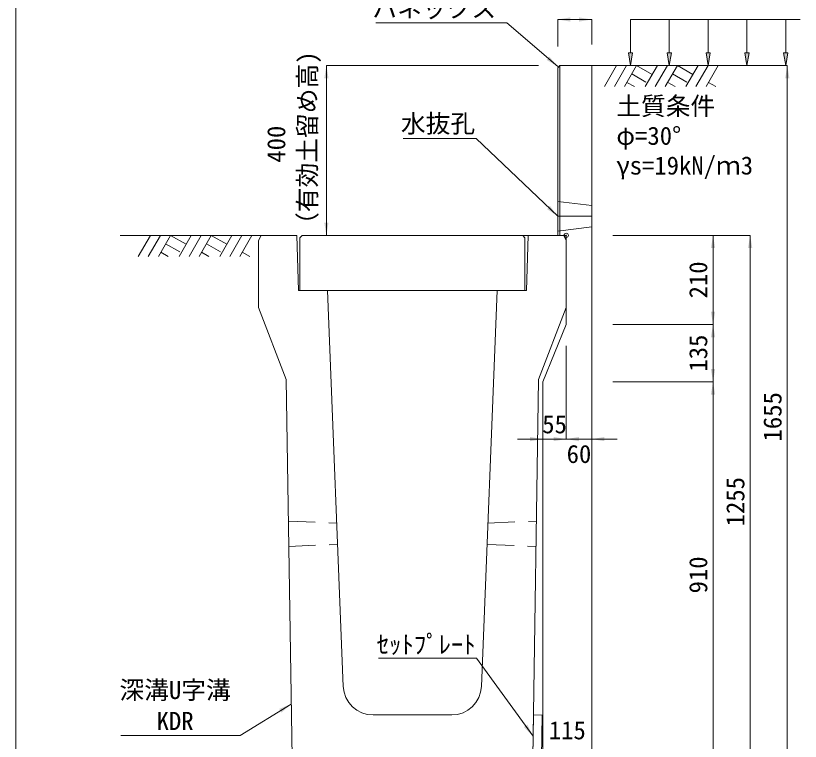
# Model space of a CAD drawing. Units: millimetres at full size. Extents: x 172874 to 217143, y 854931 to 903297.
# Drawn here: x 200343 to 202191, y 856736 to 858446 of the extents above; entities that cross this region are included whole.
import ezdxf
from ezdxf.enums import TextEntityAlignment as Align

# ---------------------------------------------------------------- set-up
doc = ezdxf.new("R2010")
doc.units = ezdxf.units.MM
doc.header["$LTSCALE"] = 20
doc.header["$PDMODE"] = 32
doc.header["$PDSIZE"] = 10
doc.linetypes.add('DASHED', pattern=[7.5, 6, -1.5])
doc.linetypes.add('USER2', pattern=[4.7625, 3.175, -1.5875])
for name, color, linetype, lineweight in [('0_2', 7, 'Continuous', 20), ('セットプレート', 3, 'Continuous', 13), ('パネックスKDR', 2, 'Continuous', 13), ('図枠', 5, 'Continuous', 13), ('寸法線', 7, 'Continuous', 13), ('引出線', 4, 'Continuous', 13), ('本体', 2, 'Continuous', 13), ('補助線', 8, 'Continuous', 13), ('ﾊｯﾁﾝｸﾞ', 7, 'Continuous', 5)]:
    doc.layers.add(name, color=color, linetype=linetype, lineweight=lineweight)
doc.styles.add('ＭＳ ゴシック', font='')
doc.styles.get('ＭＳ ゴシック').set_extended_font_data('MS Gothic')

# ---------------------------------------------------------------- blocks, each defined once
blk = doc.blocks.new('filled_arrow')
at = {"color": 0, "linetype": 'Continuous', "lineweight": -2}
blk.add_solid([(7.5, 1.25), (0, 0), (7.5, -1.25)], dxfattribs=at)

msp = doc.modelspace()

# ---------------------------------------------------------------- hatches: boundary and pattern name
at = {"layer": '寸法線'}
for points in [[(201796.31, 858358.52), (201791.31, 858328.52), (201786.31, 858358.52)], [(201887.73, 858358.52), (201882.73, 858328.52), (201877.73, 858358.52)], [(201979.14, 858358.52), (201974.14, 858328.52), (201969.14, 858358.52)], [(202070.55, 858358.52), (202065.55, 858328.52), (202060.55, 858358.52)], [(202161.93, 858358.52), (202156.93, 858328.52), (202151.93, 858358.52)]]:
    msp.add_hatch(color=256, dxfattribs=at).paths.add_polyline_path(points)

# ---------------------------------------------------------------- linework, layer by layer
at = {"layer": '0_2'}
for p, q in [((201699.9, 858328.52), (202099.9, 858328.52)), ((200920.9, 857928.52), (200588.76, 857928.52))]:
    msp.add_line(p, q, dxfattribs=at)
at = {"layer": 'セットプレート'}
msp.add_lwpolyline([(201560.82, 856698.52), (201581.82, 856698.19), (201583.4, 856798.17), (201562.4, 856798.51)], close=True, dxfattribs=at)
at = {"layer": 'パネックスKDR'}
for p, q in [((201619.9, 858323.52), (201624.9, 858328.52)), ((201624.9, 858328.52), (201699.9, 858328.52)), ((201699.9, 858328.52), (201699.9, 856673.52)), ((201619.9, 858323.52), (201619.9, 857928.52)), ((201619.9, 857928.52), (201639.9, 857928.52)), ((201639.9, 857928.52), (201639.9, 857718.52)), ((201639.9, 857718.52), (201584.9, 857583.52)), ((201584.9, 857583.52), (201584.9, 856678.52))]:
    msp.add_line(p, q, dxfattribs=at)
at = {"layer": 'パネックスKDR', "lineweight": 5}
msp.add_line((201624.9, 858328.52), (201624.9, 857928.52), dxfattribs=at)
at = {"layer": 'パネックスKDR', "linetype": 'DASHED', "lineweight": 9}
for p, q in [((201619.9, 858008.52), (201699.9, 857998.52)), ((201619.9, 857938.52), (201699.9, 857948.52))]:
    msp.add_line(p, q, dxfattribs=at)
at = {"layer": '図枠'}
msp.add_line((200342.9, 874031.02), (200342.9, 855531.02), dxfattribs=at)
at = {"layer": '寸法線'}
for p, q in [((201619.9, 858437.07), (201699.9, 858437.07)), ((201619.9, 858373.52), (201619.9, 858437.07)), ((201699.9, 858378.52), (201699.9, 858437.07)), ((201074.9, 857928.52), (201074.9, 858328.52)), ((201574.9, 858328.52), (201074.9, 858328.52)), ((201749.9, 858328.52), (202160.74, 858328.52)), ((202160.74, 856673.52), (202160.74, 858328.52)), ((201569.9, 857928.52), (201074.9, 857928.52)), ((201749.9, 857928.52), (202073.24, 857928.52)), ((201749.9, 857928.52), (201985.74, 857928.52)), ((201985.74, 857928.52), (201985.74, 857718.52)), ((202073.24, 857928.52), (202073.24, 856673.52)), ((201749.9, 857718.52), (201985.74, 857718.52)), ((201749.9, 857718.52), (201985.74, 857718.52)), ((201985.74, 857718.52), (201985.74, 857583.52)), ((201639.9, 857668.52), (201639.9, 857448.52)), ((201639.9, 857668.52), (201639.9, 857448.52)), ((201699.9, 857668.52), (201699.9, 857448.52)), ((201749.9, 857583.52), (201985.74, 857583.52)), ((201749.9, 857583.52), (201985.74, 857583.52)), ((201985.74, 857583.52), (201985.74, 856673.52)), ((201584.9, 857533.52), (201584.9, 857448.52)), ((201699.9, 857448.52), (201524.9, 857448.52)), ((201579.9, 857448.52), (201759.9, 857448.52))]:
    msp.add_line(p, q, dxfattribs=at)
at = {"layer": '寸法線', "lineweight": 9}
for p, q in [((202191.31, 858437.07), (201791.31, 858437.07)), ((201791.31, 858358.52), (201791.31, 858437.07)), ((201882.73, 858358.52), (201882.73, 858437.07)), ((201974.14, 858358.52), (201974.14, 858437.07)), ((202065.55, 858358.52), (202065.55, 858437.07)), ((202156.93, 858358.52), (202156.93, 858437.07))]:
    msp.add_line(p, q, dxfattribs=at)
for points in [[(201796.31, 858358.52), (201791.31, 858328.52), (201786.31, 858358.52)], [(201887.73, 858358.52), (201882.73, 858328.52), (201877.73, 858358.52)], [(201979.14, 858358.52), (201974.14, 858328.52), (201969.14, 858358.52)], [(202070.55, 858358.52), (202065.55, 858328.52), (202060.55, 858358.52)], [(202161.93, 858358.52), (202156.93, 858328.52), (202151.93, 858358.52)]]:
    msp.add_lwpolyline(points, close=True, dxfattribs=at)
at = {"layer": '引出線'}
for points in [[(201619.9, 858326.02), (201499.69, 858429.48), (201191.44, 858429.48)], [(201619.9, 857973.52), (201427.44, 858156.97), (201255.7, 858156.97)], [(201561.61, 856748.51), (201428.75, 856931.99), (201197.39, 856931.99)], [(200991.99, 856824.34), (200871.78, 856750.05), (200590.26, 856750.05)]]:
    msp.add_lwpolyline(points, dxfattribs=at)
at = {"layer": '本体'}
for p, q in [((200920.9, 857928.52), (200914.9, 857916.52)), ((200920.9, 857928.52), (201004.9, 857928.52)), ((201004.9, 857928.52), (201008.9, 857798.52)), ((201549.9, 857928.52), (201545.9, 857798.52)), ((201549.9, 857928.52), (201633.9, 857928.52)), ((201633.9, 857928.52), (201639.9, 857916.52)), ((200914.9, 857916.52), (200914.9, 857758.52)), ((201639.9, 857916.52), (201639.9, 857758.52)), ((201008.9, 857798.52), (201077.4, 857798.52)), ((201077.4, 857798.52), (201114.71, 856865.72)), ((201477.4, 857798.52), (201440.09, 856865.72)), ((201477.4, 857798.52), (201545.9, 857798.52)), ((200914.9, 857758.52), (200979.9, 857588.52)), ((201639.9, 857758.52), (201574.9, 857588.52)), ((200979.9, 857588.52), (200993.98, 856698.52)), ((201574.9, 857588.52), (201560.82, 856698.52)), ((201184.66, 856798.52), (201370.14, 856798.52))]:
    msp.add_line(p, q, dxfattribs=at)
at = {"layer": '本体', "linetype": 'USER2'}
for p, q in [((200985.17, 857255.52), (201099.32, 857250.52)), ((201455.48, 857250.52), (201569.63, 857255.52)), ((200986.12, 857195.52), (201101.32, 857200.52)), ((201453.48, 857200.52), (201568.68, 857195.52))]:
    msp.add_line(p, q, dxfattribs=at)
at = {"layer": '本体', "lineweight": 20}
msp.add_lwpolyline([(201012.4, 857922.52), (201017.4, 857928.52), (201537.4, 857928.52), (201542.4, 857922.52), (201542.4, 857798.52), (201012.4, 857798.52)], close=True, dxfattribs=at)
at = {"layer": '本体'}
for centre, start, end in [((201184.66, 856868.52), 182.29061, 270), ((201370.14, 856868.52), 270, 357.70939)]:
    msp.add_arc(centre, 70, start, end, dxfattribs=at)
at = {"layer": '補助線'}
msp.add_line((201619.9, 857973.52), (201699.9, 857973.52), dxfattribs=at)
msp.add_point((201639.9, 857928.52), dxfattribs=at)
at = {"layer": 'ﾊｯﾁﾝｸﾞ', "lineweight": 9}
for p, q in [((201758.55, 858328.51), (201729.9, 858278.89)), ((201782.17, 858328.51), (201753.52, 858278.89)), ((201805.79, 858328.51), (201777.14, 858278.89)), ((201805.79, 858328.51), (201842.36, 858307.4)), ((201854.55, 858328.51), (201825.9, 858278.89)), ((201878.17, 858328.51), (201849.52, 858278.89)), ((201901.79, 858328.51), (201873.14, 858278.89)), ((201901.79, 858328.51), (201938.36, 858307.4)), ((201950.55, 858328.51), (201921.9, 858278.89)), ((201974.17, 858328.51), (201945.52, 858278.89)), ((201997.79, 858328.51), (201969.14, 858278.89)), ((201794.37, 858308.73), (201827.78, 858289.44)), ((201890.37, 858308.73), (201923.78, 858289.44)), ((201782.95, 858288.95), (201800.36, 858278.89)), ((201878.95, 858288.95), (201896.36, 858278.89)), ((201974.95, 858288.95), (201992.36, 858278.89)), ((200660.34, 857928.52), (200631.69, 857878.9)), ((200683.96, 857928.52), (200655.31, 857878.9)), ((200707.58, 857928.52), (200678.94, 857878.9)), ((200707.58, 857928.52), (200744.15, 857907.41)), ((200756.34, 857928.52), (200727.69, 857878.9)), ((200779.96, 857928.52), (200751.31, 857878.9)), ((200803.58, 857928.52), (200774.93, 857878.9)), ((200803.58, 857928.52), (200840.15, 857907.41)), ((200852.34, 857928.52), (200823.69, 857878.9)), ((200875.96, 857928.52), (200847.31, 857878.9)), ((200899.58, 857928.52), (200870.93, 857878.9)), ((200696.16, 857908.74), (200729.57, 857889.45)), ((200792.16, 857908.74), (200825.58, 857889.45)), ((200684.74, 857888.95), (200702.15, 857878.9)), ((200780.74, 857888.95), (200798.15, 857878.9)), ((200876.74, 857888.95), (200894.15, 857878.9))]:
    msp.add_line(p, q, dxfattribs=at)

# ---------------------------------------------------------------- block references
at = {"layer": '寸法線', "xscale": 4, "yscale": 4}
for p in [(201619.9, 858437.07), (201639.9, 857448.52), (201699.9, 857448.52)]:
    msp.add_blockref('filled_arrow', p, dxfattribs=at)
for p, rotation in [((201699.9, 858437.07), 180), ((201074.9, 858328.52), 270), ((202160.74, 858328.52), 270), ((201074.9, 857928.52), 90), ((201985.74, 857928.52), 270), ((202073.24, 857928.52), 270), ((201985.74, 857718.52), 90), ((201985.74, 857718.52), 270), ((201985.74, 857583.52), 90), ((201985.74, 857583.52), 270), ((201584.9, 857448.52), 180), ((201639.9, 857448.52), 180)]:
    msp.add_blockref('filled_arrow', p, dxfattribs=dict(at, rotation=rotation))
at = {"layer": '引出線', "xscale": 4, "yscale": 4}
for p, rotation in [((201619.9, 858326.02), 139.3), ((201619.9, 857973.52), 136.4), ((200991.99, 856824.34), 211.7), ((201561.61, 856748.51), 125.9)]:
    msp.add_blockref('filled_arrow', p, dxfattribs=dict(at, rotation=rotation))

# ---------------------------------------------------------------- texts
at = {"layer": '寸法線', "style": 'ＭＳ ゴシック'}
for s, p in [('（有効土留め高)', (201063.99, 857924.88)), ('400', (200990.86, 858099.71))]:
    msp.add_text(s, height=42.72, rotation=90, dxfattribs=at).set_placement(p, align=Align.BOTTOM_LEFT)
for s, p in [('土質条件', (201757.86, 858254.53)), ('φ=30°', (201757.86, 858184.53)), ('γs=19kN/ｍ3', (201757.86, 858114.53))]:
    msp.add_text(s, height=42.72, dxfattribs=at).set_placement(p, align=Align.TOP_LEFT)
for s, p in [('210', (201950.74, 857823.52)), ('135', (201950.74, 857651.02)), ('1655', (202125.74, 857501.02)), ('1255', (202038.24, 857301.02)), ('910', (201950.74, 857128.52))]:
    msp.add_text(s, height=42.72, rotation=90, dxfattribs=at).set_placement(p, align=Align.MIDDLE_CENTER)
for s, p in [('55', (201612.4, 857483.52)), ('60', (201669.9, 857413.52)), ('115', (201642.4, 856762.52))]:
    msp.add_text(s, height=42.72, dxfattribs=at).set_placement(p, align=Align.MIDDLE_CENTER)
at = {"layer": '引出線', "style": 'ＭＳ ゴシック'}
for s, p in [('パネックス', (201474.69, 858484.62)), ('水抜孔', (201425.19, 858213.25)), ('ｾｯﾄﾌﾟﾚｰﾄ', (201426.5, 856985.99))]:
    msp.add_text(s, height=42.72, dxfattribs=at).set_placement(p, align=Align.TOP_RIGHT)
for s, p in [('深溝U字溝', (200587.4, 856823.29)), ('KDR', (200674.81, 856750.17))]:
    msp.add_text(s, height=42.72, dxfattribs=at).set_placement(p, align=Align.BOTTOM_LEFT)

doc.saveas('drawing.dxf')
